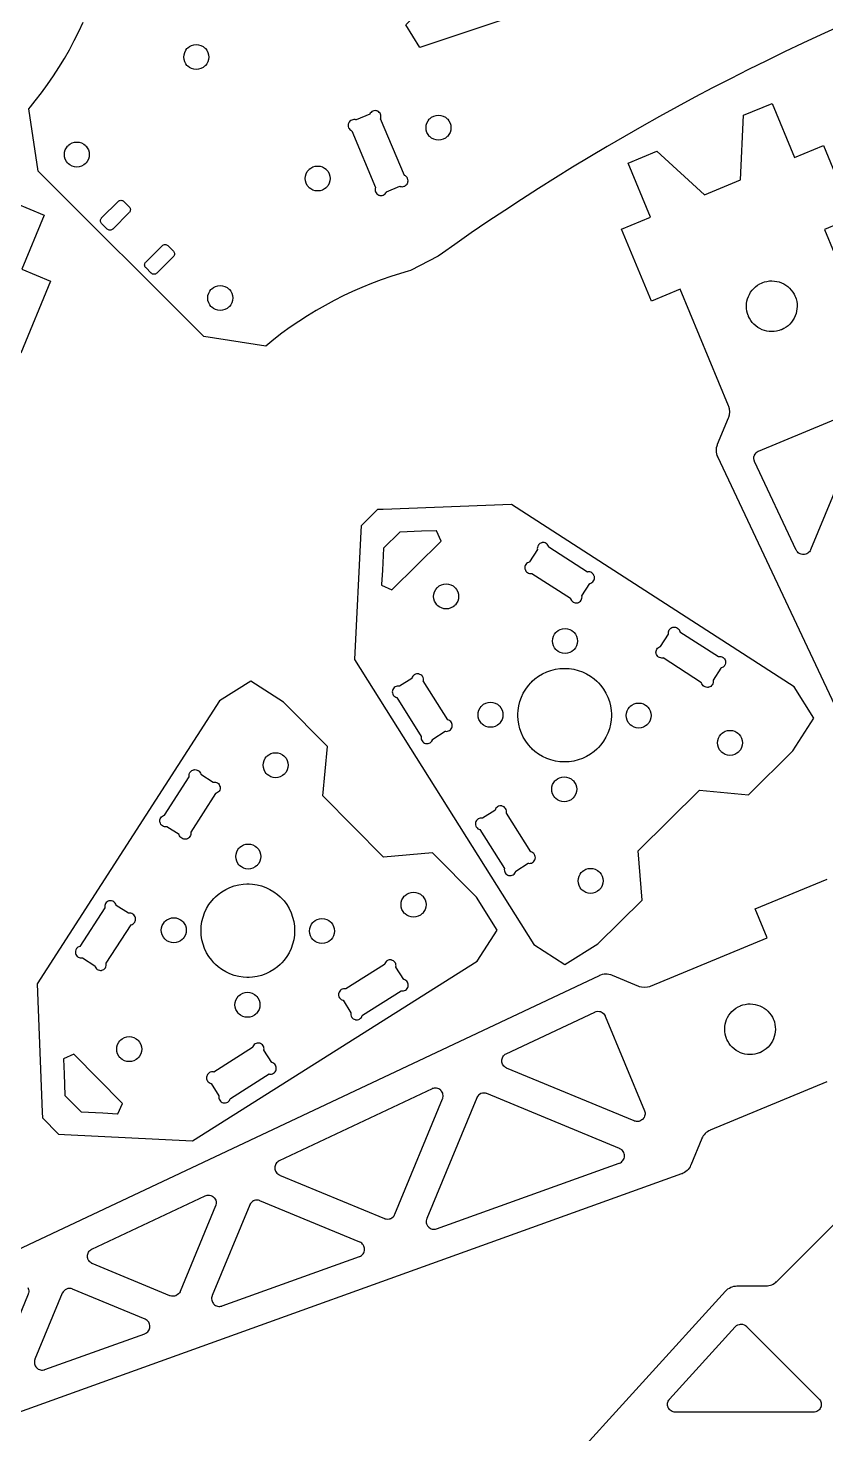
# Model space of a CAD drawing. Extents: x 0 to 997, y 0 to 569.
# Drawn here: x 519.2 to 621.4, y 173 to 353.1 of the extents above; entities that cross this region are included whole.
import ezdxf

# ---------------------------------------------------------------- set-up
doc = ezdxf.new("R2010")
doc.units = 0
doc.layers.get('0').update_dxf_attribs({"linetype": 'CONTINUOUS'})

msp = doc.modelspace()

# ---------------------------------------------------------------- linework, layer by layer
at = {"color": 0}
for points in [[(580.854, 366.847), (586.132, 366.847), (592.069, 360.91), (591.396, 358.04), (569.39, 350.658), (567.583, 353.576), (580.854, 366.847)], [(541.856, 348.307), (541.799, 348.25), (541.606, 348.103), (541.326, 347.956), (541.031, 347.868), (540.725, 347.839), (540.419, 347.868), (540.122, 347.956), (539.844, 348.103), (539.65, 348.25), (539.593, 348.307), (539.536, 348.364), (539.389, 348.558), (539.242, 348.838), (539.154, 349.133), (539.125, 349.439), (539.154, 349.744), (539.242, 350.042), (539.389, 350.319), (539.536, 350.514), (539.593, 350.571), (539.65, 350.628), (539.844, 350.775), (540.122, 350.922), (540.419, 351.01), (540.725, 351.039), (541.031, 351.01), (541.326, 350.922), (541.606, 350.775), (541.799, 350.628), (541.856, 350.571), (541.914, 350.514), (542.061, 350.319), (542.208, 350.042), (542.296, 349.744), (542.325, 349.439), (542.296, 349.133), (542.208, 348.838), (542.061, 348.558), (541.914, 348.364), (541.856, 348.307)], [(566.839, 332.882), (566.872, 332.868), (566.981, 332.84), (567.126, 332.826), (567.272, 332.842), (567.379, 332.871), (567.412, 332.885), (567.447, 332.9), (567.543, 332.956), (567.656, 333.049), (567.747, 333.162), (567.803, 333.26), (567.817, 333.293), (567.831, 333.328), (567.858, 333.435), (567.872, 333.581), (567.857, 333.726), (567.828, 333.833), (567.814, 333.868), (567.799, 333.901), (567.743, 333.997), (567.65, 334.11), (567.536, 334.203), (567.439, 334.257), (567.406, 334.271), (564.353, 341.535), (564.367, 341.569), (564.394, 341.679), (564.408, 341.826), (564.392, 341.971), (564.349, 342.108), (564.281, 342.235), (564.189, 342.347), (564.075, 342.44), (563.976, 342.497), (563.942, 342.513), (563.906, 342.526), (563.796, 342.556), (563.649, 342.568), (563.504, 342.551), (563.367, 342.508), (563.24, 342.44), (563.128, 342.349), (563.035, 342.235), (562.978, 342.136), (562.964, 342.101), (561.232, 341.372), (561.196, 341.388), (561.086, 341.415), (560.939, 341.429), (560.794, 341.412), (560.657, 341.369), (560.531, 341.301), (560.418, 341.21), (560.325, 341.096), (560.268, 340.997), (560.254, 340.961), (560.239, 340.926), (560.211, 340.817), (560.199, 340.669), (560.214, 340.525), (560.257, 340.388), (560.325, 340.261), (560.417, 340.149), (560.531, 340.056), (560.629, 339.999), (560.665, 339.983), (563.718, 332.721), (563.704, 332.686), (563.675, 332.575), (563.662, 332.428), (563.678, 332.285), (563.721, 332.147), (563.789, 332.021), (563.881, 331.908), (563.994, 331.814), (564.094, 331.757), (564.129, 331.743), (564.164, 331.729), (564.275, 331.7), (564.422, 331.688), (564.565, 331.703), (564.703, 331.746), (564.831, 331.814), (564.942, 331.907), (565.036, 332.019), (565.093, 332.119), (565.107, 332.154), (566.839, 332.882)], [(572.91, 339.251), (572.853, 339.194), (572.658, 339.046), (572.381, 338.9), (572.085, 338.813), (571.779, 338.783), (571.474, 338.813), (571.176, 338.9), (570.899, 339.046), (570.704, 339.194), (570.647, 339.251), (570.59, 339.308), (570.442, 339.503), (570.296, 339.781), (570.208, 340.078), (570.179, 340.383), (570.208, 340.689), (570.296, 340.985), (570.442, 341.264), (570.59, 341.457), (570.647, 341.514), (570.704, 341.571), (570.899, 341.719), (571.176, 341.865), (571.474, 341.954), (571.779, 341.983), (572.085, 341.954), (572.381, 341.865), (572.658, 341.719), (572.853, 341.571), (572.91, 341.514), (572.967, 341.457), (573.115, 341.264), (573.261, 340.985), (573.35, 340.689), (573.379, 340.383), (573.35, 340.078), (573.261, 339.781), (573.115, 339.503), (572.967, 339.308), (572.91, 339.251)], [(526.544, 335.814), (526.488, 335.757), (526.293, 335.608), (526.015, 335.463), (525.718, 335.375), (525.412, 335.346), (525.107, 335.375), (524.811, 335.463), (524.532, 335.608), (524.339, 335.757), (524.282, 335.814), (524.225, 335.871), (524.076, 336.065), (523.931, 336.343), (523.842, 336.639), (523.813, 336.946), (523.842, 337.251), (523.931, 337.547), (524.076, 337.825), (524.225, 338.019), (524.282, 338.076), (524.339, 338.133), (524.532, 338.282), (524.811, 338.428), (525.107, 338.515), (525.412, 338.546), (525.718, 338.515), (526.015, 338.428), (526.293, 338.282), (526.488, 338.133), (526.544, 338.076), (526.601, 338.019), (526.75, 337.825), (526.896, 337.547), (526.983, 337.251), (527.012, 336.946), (526.983, 336.639), (526.896, 336.343), (526.75, 336.065), (526.601, 335.871), (526.544, 335.814)], [(557.424, 332.74), (557.365, 332.683), (557.172, 332.536), (556.893, 332.389), (556.597, 332.301), (556.292, 332.272), (555.986, 332.301), (555.689, 332.389), (555.411, 332.536), (555.217, 332.683), (555.16, 332.74), (555.103, 332.797), (554.956, 332.992), (554.808, 333.269), (554.721, 333.567), (554.692, 333.872), (554.721, 334.178), (554.808, 334.474), (554.956, 334.753), (555.103, 334.947), (555.16, 335.004), (555.217, 335.061), (555.411, 335.208), (555.689, 335.356), (555.986, 335.443), (556.292, 335.472), (556.597, 335.443), (556.893, 335.356), (557.172, 335.208), (557.365, 335.061), (557.424, 335.004), (557.481, 334.947), (557.628, 334.753), (557.775, 334.474), (557.863, 334.178), (557.892, 333.872), (557.863, 333.567), (557.775, 333.269), (557.628, 332.992), (557.481, 332.797), (557.424, 332.74)], [(530.01, 327.399), (529.992, 327.382), (529.931, 327.335), (529.844, 327.289), (529.751, 327.263), (529.656, 327.253), (529.56, 327.263), (529.468, 327.289), (529.381, 327.335), (529.319, 327.382), (529.303, 327.399), (528.594, 328.107), (528.578, 328.124), (528.532, 328.182), (528.486, 328.268), (528.458, 328.362), (528.449, 328.435), (528.449, 328.46), (528.449, 328.485), (528.458, 328.558), (528.486, 328.651), (528.532, 328.737), (528.578, 328.796), (528.594, 328.814), (530.717, 330.935), (530.735, 330.953), (530.794, 330.999), (530.882, 331.044), (530.975, 331.072), (531.069, 331.081), (531.165, 331.072), (531.258, 331.044), (531.344, 330.999), (531.406, 330.953), (531.424, 330.935), (532.131, 330.228), (532.147, 330.21), (532.193, 330.151), (532.239, 330.065), (532.267, 329.972), (532.276, 329.899), (532.276, 329.874), (532.276, 329.85), (532.267, 329.776), (532.239, 329.683), (532.193, 329.597), (532.147, 329.537), (532.131, 329.521), (530.01, 327.399)], [(535.667, 321.742), (535.649, 321.725), (535.588, 321.678), (535.5, 321.632), (535.408, 321.606), (535.313, 321.596), (535.217, 321.606), (535.125, 321.632), (535.037, 321.678), (534.976, 321.725), (534.958, 321.742), (534.251, 322.45), (534.235, 322.467), (534.189, 322.525), (534.143, 322.611), (534.115, 322.706), (534.106, 322.779), (534.106, 322.803), (534.106, 322.828), (534.115, 322.901), (534.143, 322.994), (534.189, 323.081), (534.235, 323.139), (534.251, 323.157), (536.374, 325.278), (536.392, 325.296), (536.451, 325.342), (536.539, 325.388), (536.631, 325.415), (536.726, 325.425), (536.822, 325.415), (536.915, 325.388), (537.001, 325.342), (537.063, 325.296), (537.081, 325.278), (537.787, 324.571), (537.804, 324.553), (537.85, 324.494), (537.896, 324.408), (537.924, 324.315), (537.933, 324.242), (537.933, 324.217), (537.933, 324.193), (537.924, 324.119), (537.896, 324.026), (537.85, 323.94), (537.804, 323.881), (537.787, 323.864), (535.667, 321.742)], [(615.754, 314.499), (615.678, 314.467), (615.442, 314.386), (615.124, 314.308), (614.806, 314.264), (614.488, 314.25), (614.174, 314.268), (613.864, 314.315), (613.561, 314.393), (613.267, 314.499), (612.985, 314.632), (612.717, 314.792), (612.464, 314.976), (612.228, 315.186), (612.012, 315.421), (611.819, 315.678), (611.651, 315.957), (611.54, 316.181), (611.508, 316.257), (611.476, 316.335), (611.396, 316.571), (611.318, 316.888), (611.274, 317.206), (611.26, 317.524), (611.278, 317.839), (611.325, 318.149), (611.403, 318.451), (611.508, 318.744), (611.642, 319.026), (611.8, 319.296), (611.986, 319.549), (612.196, 319.783), (612.431, 319.999), (612.688, 320.192), (612.967, 320.361), (613.19, 320.472), (613.267, 320.504), (613.344, 320.536), (613.581, 320.615), (613.897, 320.693), (614.215, 320.739), (614.533, 320.751), (614.849, 320.735), (615.158, 320.686), (615.461, 320.61), (615.754, 320.504), (616.036, 320.371), (616.306, 320.211), (616.558, 320.026), (616.793, 319.815), (617.008, 319.582), (617.201, 319.325), (617.371, 319.046), (617.482, 318.822), (617.514, 318.744), (617.546, 318.668), (617.625, 318.432), (617.703, 318.114), (617.749, 317.796), (617.761, 317.478), (617.744, 317.164), (617.696, 316.854), (617.619, 316.551), (617.514, 316.257), (617.381, 315.975), (617.221, 315.707), (617.036, 315.454), (616.825, 315.218), (616.592, 315.003), (616.335, 314.81), (616.056, 314.642), (615.831, 314.531), (615.754, 314.499)], [(544.929, 317.429), (544.872, 317.372), (544.678, 317.224), (544.4, 317.078), (544.103, 316.99), (543.797, 316.96), (543.492, 316.99), (543.196, 317.078), (542.918, 317.224), (542.724, 317.372), (542.667, 317.429), (542.61, 317.486), (542.461, 317.681), (542.315, 317.958), (542.228, 318.254), (542.197, 318.56), (542.228, 318.865), (542.315, 319.162), (542.461, 319.44), (542.61, 319.635), (542.667, 319.692), (542.724, 319.749), (542.918, 319.897), (543.196, 320.043), (543.492, 320.131), (543.797, 320.16), (544.103, 320.131), (544.4, 320.043), (544.678, 319.897), (544.872, 319.749), (544.929, 319.692), (544.986, 319.635), (545.135, 319.44), (545.281, 319.162), (545.368, 318.865), (545.397, 318.56), (545.368, 318.254), (545.281, 317.958), (545.135, 317.681), (544.986, 317.486), (544.929, 317.429)], [(597.903, 241.403), (597.386, 247.701), (605.243, 255.476), (611.535, 254.892), (617.213, 260.511), (619.922, 264.714), (617.4, 268.718), (581.121, 292.1), (564.703, 291.469), (563.954, 291.442), (561.857, 289.367), (561.821, 288.619), (561.018, 272.208), (584.017, 235.685), (587.994, 233.121), (592.225, 235.785), (597.903, 241.403)], [(565.813, 281.174), (565.853, 281.214), (572.064, 287.36), (572.106, 287.4), (571.528, 288.729), (571.471, 288.728), (569.613, 288.656), (566.815, 288.549), (564.719, 286.475), (564.583, 283.693), (564.492, 281.821), (564.489, 281.764), (565.813, 281.174)], [(585.928, 286.622), (585.921, 286.658), (585.883, 286.763), (585.813, 286.89), (585.717, 287.003), (585.632, 287.074), (585.601, 287.094), (585.571, 287.114), (585.471, 287.161), (585.329, 287.201), (585.183, 287.214), (585.072, 287.204), (585.037, 287.197), (585.001, 287.189), (584.896, 287.151), (584.768, 287.081), (584.657, 286.986), (584.585, 286.901), (584.565, 286.869), (584.544, 286.839), (584.497, 286.739), (584.457, 286.597), (584.446, 286.451), (584.454, 286.342), (584.463, 286.306), (583.444, 284.726), (583.407, 284.718), (583.3, 284.679), (583.172, 284.607), (583.061, 284.513), (582.972, 284.4), (582.907, 284.271), (582.865, 284.132), (582.853, 283.986), (582.863, 283.871), (582.869, 283.835), (582.878, 283.797), (582.917, 283.69), (582.989, 283.561), (583.083, 283.451), (583.197, 283.362), (583.325, 283.297), (583.464, 283.256), (583.611, 283.243), (583.725, 283.251), (583.761, 283.26), (588.703, 280.075), (588.711, 280.039), (588.749, 279.935), (588.819, 279.807), (588.914, 279.696), (588.999, 279.624), (589.029, 279.603), (589.06, 279.583), (589.161, 279.536), (589.301, 279.496), (589.447, 279.483), (589.558, 279.493), (589.594, 279.5), (589.631, 279.508), (589.739, 279.547), (589.867, 279.619), (589.976, 279.714), (590.067, 279.828), (590.132, 279.956), (590.172, 280.094), (590.186, 280.242), (590.176, 280.356), (590.169, 280.392), (591.186, 281.971), (591.224, 281.979), (591.331, 282.018), (591.46, 282.09), (591.569, 282.185), (591.658, 282.299), (591.725, 282.426), (591.765, 282.565), (591.778, 282.713), (591.769, 282.826), (591.761, 282.862), (591.753, 282.9), (591.714, 283.007), (591.642, 283.136), (591.547, 283.246), (591.435, 283.335), (591.307, 283.401), (591.168, 283.442), (591.021, 283.454), (590.907, 283.446), (590.869, 283.438), (585.928, 286.622)], [(573.892, 281.443), (573.949, 281.386), (574.097, 281.192), (574.243, 280.912), (574.332, 280.617), (574.361, 280.311), (574.332, 280.006), (574.243, 279.708), (574.097, 279.431), (573.949, 279.236), (573.892, 279.179), (573.835, 279.122), (573.642, 278.975), (573.363, 278.828), (573.067, 278.74), (572.761, 278.711), (572.456, 278.74), (572.158, 278.828), (571.881, 278.975), (571.686, 279.122), (571.629, 279.179), (571.572, 279.236), (571.425, 279.431), (571.278, 279.708), (571.19, 280.006), (571.161, 280.311), (571.19, 280.617), (571.278, 280.912), (571.425, 281.192), (571.572, 281.386), (571.629, 281.443), (571.686, 281.5), (571.881, 281.647), (572.158, 281.794), (572.456, 281.882), (572.761, 281.911), (573.067, 281.882), (573.363, 281.794), (573.642, 281.647), (573.835, 281.5), (573.892, 281.443)], [(589.131, 275.725), (589.188, 275.668), (589.336, 275.474), (589.482, 275.196), (589.569, 274.9), (589.6, 274.594), (589.569, 274.287), (589.482, 273.992), (589.336, 273.714), (589.188, 273.519), (589.131, 273.463), (589.074, 273.406), (588.879, 273.257), (588.601, 273.111), (588.306, 273.024), (588, 272.994), (587.694, 273.024), (587.397, 273.111), (587.119, 273.257), (586.925, 273.406), (586.868, 273.463), (586.811, 273.519), (586.662, 273.714), (586.517, 273.992), (586.429, 274.287), (586.4, 274.594), (586.429, 274.9), (586.517, 275.196), (586.662, 275.474), (586.811, 275.668), (586.868, 275.725), (586.925, 275.782), (587.119, 275.931), (587.397, 276.076), (587.694, 276.164), (588, 276.193), (588.306, 276.164), (588.601, 276.076), (588.879, 275.931), (589.074, 275.782), (589.131, 275.725)], [(600.572, 272.425), (600.536, 272.417), (600.421, 272.408), (600.275, 272.421), (600.136, 272.463), (600.008, 272.528), (599.894, 272.617), (599.8, 272.726), (599.728, 272.856), (599.689, 272.963), (599.681, 273), (599.672, 273.036), (599.664, 273.151), (599.676, 273.297), (599.718, 273.436), (599.783, 273.564), (599.872, 273.678), (599.982, 273.772), (600.111, 273.844), (600.218, 273.883), (600.256, 273.892), (601.274, 275.471), (601.265, 275.507), (601.256, 275.621), (601.269, 275.768), (601.31, 275.907), (601.376, 276.035), (601.465, 276.149), (601.575, 276.243), (601.703, 276.315), (601.811, 276.354), (601.847, 276.362), (601.885, 276.369), (601.999, 276.379), (602.146, 276.367), (602.285, 276.325), (602.412, 276.26), (602.525, 276.171), (602.619, 276.06), (602.693, 275.932), (602.732, 275.825), (602.739, 275.787), (607.681, 272.603), (607.717, 272.611), (607.828, 272.619), (607.974, 272.607), (608.114, 272.568), (608.214, 272.519), (608.246, 272.5), (608.276, 272.481), (608.361, 272.408), (608.456, 272.297), (608.526, 272.168), (608.564, 272.064), (608.572, 272.028), (608.581, 271.992), (608.589, 271.882), (608.576, 271.736), (608.537, 271.594), (608.489, 271.494), (608.469, 271.464), (608.45, 271.432), (608.378, 271.347), (608.267, 271.253), (608.139, 271.182), (608.033, 271.144), (607.997, 271.136), (606.981, 269.557), (606.988, 269.521), (606.997, 269.407), (606.983, 269.26), (606.943, 269.121), (606.878, 268.993), (606.787, 268.879), (606.678, 268.785), (606.55, 268.713), (606.442, 268.674), (606.406, 268.665), (606.368, 268.658), (606.254, 268.649), (606.107, 268.662), (605.968, 268.703), (605.84, 268.768), (605.728, 268.858), (605.633, 268.968), (605.561, 269.096), (605.522, 269.204), (605.514, 269.24), (600.572, 272.425)], [(569.576, 262.368), (569.568, 262.331), (569.558, 262.217), (569.569, 262.071), (569.608, 261.931), (569.674, 261.803), (569.761, 261.689), (569.871, 261.593), (569.999, 261.519), (570.106, 261.479), (570.142, 261.471), (570.179, 261.463), (570.293, 261.451), (570.44, 261.464), (570.579, 261.503), (570.708, 261.567), (570.822, 261.656), (570.918, 261.764), (570.992, 261.892), (571.032, 261.999), (571.04, 262.036), (572.629, 263.036), (572.667, 263.028), (572.781, 263.018), (572.928, 263.029), (573.067, 263.068), (573.196, 263.133), (573.31, 263.221), (573.406, 263.331), (573.479, 263.458), (573.518, 263.565), (573.526, 263.601), (573.536, 263.639), (573.546, 263.753), (573.535, 263.9), (573.494, 264.039), (573.431, 264.168), (573.343, 264.282), (573.233, 264.378), (573.106, 264.451), (572.999, 264.492), (572.963, 264.5), (569.829, 269.474), (569.838, 269.51), (569.847, 269.621), (569.838, 269.767), (569.799, 269.908), (569.753, 270.008), (569.733, 270.04), (569.713, 270.071), (569.642, 270.157), (569.532, 270.253), (569.404, 270.325), (569.3, 270.364), (569.264, 270.372), (569.228, 270.379), (569.118, 270.39), (568.972, 270.379), (568.831, 270.34), (568.729, 270.294), (568.699, 270.275), (568.667, 270.256), (568.582, 270.185), (568.486, 270.074), (568.414, 269.946), (568.375, 269.842), (568.367, 269.807), (566.776, 268.806), (566.74, 268.814), (566.626, 268.824), (566.479, 268.813), (566.34, 268.774), (566.211, 268.708), (566.097, 268.621), (566.001, 268.511), (565.928, 268.385), (565.887, 268.276), (565.879, 268.24), (565.871, 268.203), (565.861, 268.089), (565.872, 267.943), (565.911, 267.803), (565.976, 267.675), (566.064, 267.561), (566.174, 267.465), (566.3, 267.39), (566.408, 267.351), (566.444, 267.343), (569.576, 262.368)], [(592.192, 269.336), (592.297, 269.232), (592.59, 268.896), (592.942, 268.422), (593.243, 267.919), (593.493, 267.39), (593.69, 266.839), (593.833, 266.269), (593.919, 265.688), (593.95, 265.242), (593.95, 265.094), (593.95, 264.946), (593.919, 264.501), (593.833, 263.918), (593.69, 263.349), (593.493, 262.797), (593.243, 262.268), (592.942, 261.765), (592.59, 261.292), (592.297, 260.956), (592.192, 260.851), (592.088, 260.746), (591.751, 260.453), (591.278, 260.101), (590.775, 259.8), (590.246, 259.55), (589.694, 259.353), (589.125, 259.21), (588.542, 259.124), (588.097, 259.094), (587.95, 259.094), (587.801, 259.094), (587.357, 259.124), (586.774, 259.21), (586.204, 259.353), (585.653, 259.55), (585.124, 259.8), (584.621, 260.101), (584.147, 260.453), (583.811, 260.746), (583.707, 260.851), (583.601, 260.956), (583.308, 261.292), (582.957, 261.765), (582.656, 262.268), (582.406, 262.797), (582.208, 263.349), (582.065, 263.918), (581.979, 264.501), (581.95, 264.946), (581.95, 265.094), (581.95, 265.242), (581.979, 265.688), (582.065, 266.269), (582.208, 266.839), (582.406, 267.39), (582.656, 267.919), (582.957, 268.422), (583.308, 268.896), (583.601, 269.232), (583.707, 269.336), (583.811, 269.442), (584.147, 269.735), (584.621, 270.086), (585.124, 270.388), (585.653, 270.638), (586.204, 270.835), (586.774, 270.978), (587.357, 271.064), (587.801, 271.094), (587.95, 271.094), (588.097, 271.094), (588.542, 271.064), (589.125, 270.978), (589.694, 270.835), (590.246, 270.638), (590.775, 270.388), (591.278, 270.086), (591.751, 269.735), (592.088, 269.442), (592.192, 269.336)], [(571.032, 247.431), (564.733, 246.912), (556.958, 254.769), (557.543, 261.063), (551.924, 266.74), (547.721, 269.449), (543.717, 266.926), (520.335, 230.647), (520.965, 214.229), (520.993, 213.481), (523.068, 211.385), (523.815, 211.347), (540.226, 210.544), (576.751, 233.543), (579.314, 237.521), (576.65, 241.751), (571.032, 247.431)], [(579.581, 266.275), (579.637, 266.218), (579.786, 266.025), (579.932, 265.746), (580.019, 265.45), (580.05, 265.144), (580.019, 264.839), (579.932, 264.542), (579.786, 264.264), (579.637, 264.069), (579.581, 264.013), (579.524, 263.956), (579.329, 263.807), (579.051, 263.661), (578.756, 263.574), (578.45, 263.544), (578.144, 263.574), (577.847, 263.661), (577.569, 263.807), (577.375, 263.956), (577.318, 264.013), (577.261, 264.069), (577.113, 264.264), (576.967, 264.542), (576.879, 264.839), (576.85, 265.144), (576.879, 265.45), (576.967, 265.746), (577.113, 266.025), (577.261, 266.218), (577.318, 266.275), (577.375, 266.332), (577.569, 266.481), (577.847, 266.626), (578.144, 266.715), (578.45, 266.744), (578.756, 266.715), (579.051, 266.626), (579.329, 266.481), (579.524, 266.332), (579.581, 266.275)], [(598.581, 266.175), (598.637, 266.118), (598.786, 265.924), (598.932, 265.646), (599.019, 265.35), (599.049, 265.044), (599.019, 264.739), (598.932, 264.442), (598.786, 264.164), (598.637, 263.969), (598.581, 263.912), (598.524, 263.856), (598.329, 263.707), (598.051, 263.561), (597.754, 263.474), (597.449, 263.444), (597.143, 263.474), (596.847, 263.561), (596.569, 263.707), (596.375, 263.856), (596.318, 263.912), (596.261, 263.969), (596.113, 264.164), (595.967, 264.442), (595.879, 264.739), (595.849, 265.044), (595.879, 265.35), (595.967, 265.646), (596.113, 265.924), (596.261, 266.118), (596.318, 266.175), (596.375, 266.232), (596.569, 266.381), (596.847, 266.526), (597.143, 266.614), (597.449, 266.644), (597.754, 266.614), (598.051, 266.526), (598.329, 266.381), (598.524, 266.232), (598.581, 266.175)], [(610.285, 262.672), (610.342, 262.615), (610.49, 262.421), (610.636, 262.143), (610.725, 261.846), (610.754, 261.54), (610.725, 261.235), (610.636, 260.939), (610.49, 260.661), (610.342, 260.467), (610.285, 260.41), (610.228, 260.353), (610.035, 260.204), (609.756, 260.058), (609.46, 259.971), (609.154, 259.94), (608.849, 259.971), (608.551, 260.058), (608.274, 260.204), (608.079, 260.353), (608.022, 260.41), (607.965, 260.467), (607.817, 260.661), (607.671, 260.939), (607.583, 261.235), (607.554, 261.54), (607.583, 261.846), (607.671, 262.143), (607.817, 262.421), (607.965, 262.615), (608.022, 262.672), (608.079, 262.729), (608.274, 262.878), (608.551, 263.024), (608.849, 263.111), (609.154, 263.14), (609.46, 263.111), (609.756, 263.024), (610.035, 262.878), (610.228, 262.729), (610.285, 262.672)], [(549.762, 259.813), (549.819, 259.869), (550.014, 260.017), (550.292, 260.164), (550.589, 260.251), (550.894, 260.281), (551.2, 260.251), (551.496, 260.164), (551.774, 260.017), (551.968, 259.869), (552.025, 259.813), (552.082, 259.756), (552.231, 259.561), (552.376, 259.282), (552.464, 258.986), (552.494, 258.681), (552.464, 258.375), (552.376, 258.078), (552.231, 257.8), (552.082, 257.606), (552.025, 257.549), (551.968, 257.492), (551.774, 257.344), (551.496, 257.197), (551.2, 257.11), (550.894, 257.081), (550.589, 257.11), (550.292, 257.197), (550.014, 257.344), (549.819, 257.492), (549.762, 257.549), (549.706, 257.606), (549.557, 257.8), (549.411, 258.078), (549.324, 258.375), (549.294, 258.681), (549.324, 258.986), (549.411, 259.282), (549.557, 259.561), (549.706, 259.756), (549.762, 259.813)], [(540.01, 250.099), (540.018, 250.063), (540.026, 249.949), (540.014, 249.801), (539.974, 249.662), (539.907, 249.535), (539.818, 249.421), (539.708, 249.326), (539.579, 249.254), (539.472, 249.215), (539.435, 249.207), (539.399, 249.2), (539.283, 249.19), (539.137, 249.204), (538.999, 249.244), (538.869, 249.31), (538.757, 249.4), (538.662, 249.51), (538.59, 249.638), (538.551, 249.746), (538.543, 249.782), (536.964, 250.8), (536.928, 250.792), (536.814, 250.783), (536.667, 250.796), (536.528, 250.836), (536.4, 250.903), (536.286, 250.992), (536.192, 251.101), (536.119, 251.231), (536.081, 251.338), (536.072, 251.375), (536.065, 251.411), (536.056, 251.525), (536.068, 251.672), (536.11, 251.811), (536.175, 251.939), (536.264, 252.053), (536.375, 252.147), (536.503, 252.219), (536.61, 252.258), (536.647, 252.267), (539.832, 257.207), (539.824, 257.243), (539.815, 257.354), (539.828, 257.5), (539.867, 257.64), (539.915, 257.742), (539.935, 257.772), (539.954, 257.803), (540.026, 257.888), (540.137, 257.982), (540.267, 258.054), (540.371, 258.092), (540.407, 258.099), (540.443, 258.107), (540.553, 258.115), (540.699, 258.104), (540.84, 258.064), (540.94, 258.017), (540.971, 257.996), (541.003, 257.976), (541.088, 257.904), (541.182, 257.793), (541.253, 257.665), (541.29, 257.56), (541.299, 257.525), (542.878, 256.507), (542.914, 256.515), (543.028, 256.524), (543.175, 256.511), (543.314, 256.469), (543.442, 256.404), (543.556, 256.315), (543.65, 256.206), (543.722, 256.076), (543.761, 255.969), (543.769, 255.932), (543.776, 255.894), (543.786, 255.781), (543.772, 255.635), (543.732, 255.494), (543.667, 255.367), (543.576, 255.254), (543.467, 255.16), (543.339, 255.088), (543.231, 255.049), (543.194, 255.04), (540.01, 250.099)], [(589.031, 256.725), (589.088, 256.668), (589.236, 256.475), (589.382, 256.196), (589.469, 255.9), (589.499, 255.594), (589.469, 255.289), (589.382, 254.992), (589.236, 254.714), (589.088, 254.519), (589.031, 254.463), (588.974, 254.406), (588.779, 254.257), (588.501, 254.111), (588.206, 254.024), (587.899, 253.994), (587.593, 254.024), (587.297, 254.111), (587.019, 254.257), (586.825, 254.406), (586.768, 254.463), (586.711, 254.519), (586.563, 254.714), (586.417, 254.992), (586.329, 255.289), (586.299, 255.594), (586.329, 255.9), (586.417, 256.196), (586.563, 256.475), (586.711, 256.668), (586.768, 256.725), (586.825, 256.782), (587.019, 256.931), (587.297, 257.076), (587.593, 257.165), (587.899, 257.194), (588.206, 257.165), (588.501, 257.076), (588.779, 256.931), (588.974, 256.782), (589.031, 256.725)], [(580.486, 252.55), (580.494, 252.586), (580.506, 252.7), (580.493, 252.847), (580.454, 252.987), (580.39, 253.115), (580.301, 253.229), (580.193, 253.325), (580.065, 253.399), (579.958, 253.439), (579.921, 253.447), (579.885, 253.456), (579.771, 253.465), (579.624, 253.454), (579.483, 253.415), (579.356, 253.35), (579.242, 253.263), (579.146, 253.154), (579.072, 253.026), (579.032, 252.919), (579.024, 252.882), (577.433, 251.881), (577.399, 251.889), (577.287, 251.9), (577.142, 251.889), (577, 251.85), (576.899, 251.804), (576.868, 251.785), (576.838, 251.765), (576.751, 251.693), (576.656, 251.583), (576.583, 251.456), (576.544, 251.351), (576.536, 251.315), (576.528, 251.281), (576.518, 251.169), (576.529, 251.024), (576.567, 250.882), (576.614, 250.781), (576.633, 250.75), (576.653, 250.719), (576.724, 250.633), (576.835, 250.537), (576.961, 250.465), (577.065, 250.426), (577.101, 250.418), (580.235, 245.443), (580.225, 245.407), (580.215, 245.293), (580.226, 245.146), (580.267, 245.007), (580.331, 244.878), (580.418, 244.764), (580.528, 244.668), (580.656, 244.594), (580.762, 244.554), (580.799, 244.546), (580.836, 244.537), (580.95, 244.528), (581.097, 244.539), (581.236, 244.578), (581.365, 244.643), (581.479, 244.731), (581.575, 244.84), (581.649, 244.968), (581.689, 245.075), (581.697, 245.111), (583.286, 246.112), (583.322, 246.104), (583.433, 246.094), (583.579, 246.104), (583.721, 246.143), (583.821, 246.189), (583.853, 246.21), (583.883, 246.229), (583.969, 246.3), (584.065, 246.41), (584.137, 246.537), (584.176, 246.642), (584.185, 246.678), (584.192, 246.714), (584.203, 246.824), (584.192, 246.969), (584.153, 247.111), (584.107, 247.213), (584.088, 247.243), (584.068, 247.275), (583.997, 247.36), (583.886, 247.456), (583.758, 247.528), (583.654, 247.567), (583.619, 247.575), (580.486, 252.55)], [(546.26, 248.107), (546.317, 248.164), (546.511, 248.313), (546.789, 248.458), (547.085, 248.547), (547.39, 248.576), (547.696, 248.547), (547.993, 248.458), (548.271, 248.313), (548.465, 248.164), (548.522, 248.107), (548.579, 248.05), (548.728, 247.857), (548.874, 247.578), (548.961, 247.282), (548.99, 246.976), (548.961, 246.671), (548.874, 246.374), (548.728, 246.096), (548.579, 245.901), (548.522, 245.844), (548.465, 245.787), (548.271, 245.639), (547.993, 245.493), (547.696, 245.406), (547.39, 245.376), (547.085, 245.406), (546.789, 245.493), (546.511, 245.639), (546.317, 245.787), (546.26, 245.844), (546.203, 245.901), (546.054, 246.096), (545.908, 246.374), (545.821, 246.671), (545.79, 246.976), (545.821, 247.282), (545.908, 247.578), (546.054, 247.857), (546.203, 248.05), (546.26, 248.107)], [(592.411, 244.985), (592.468, 244.928), (592.617, 244.733), (592.762, 244.456), (592.851, 244.158), (592.881, 243.853), (592.851, 243.547), (592.762, 243.251), (592.617, 242.974), (592.468, 242.779), (592.411, 242.722), (592.354, 242.665), (592.161, 242.517), (591.882, 242.371), (591.586, 242.283), (591.281, 242.253), (590.975, 242.283), (590.678, 242.371), (590.4, 242.517), (590.206, 242.665), (590.149, 242.722), (590.092, 242.779), (589.944, 242.974), (589.797, 243.251), (589.71, 243.547), (589.681, 243.853), (589.71, 244.158), (589.797, 244.456), (589.944, 244.733), (590.092, 244.928), (590.149, 244.985), (590.206, 245.042), (590.4, 245.19), (590.678, 245.336), (590.975, 245.424), (591.281, 245.453), (591.586, 245.424), (591.882, 245.336), (592.161, 245.19), (592.354, 245.042), (592.411, 244.985)], [(543.099, 241.718), (543.203, 241.824), (543.539, 242.117), (544.012, 242.468), (544.515, 242.769), (545.044, 243.019), (545.596, 243.217), (546.165, 243.36), (546.747, 243.447), (547.193, 243.476), (547.34, 243.476), (547.489, 243.476), (547.933, 243.447), (548.517, 243.36), (549.086, 243.217), (549.637, 243.019), (550.167, 242.769), (550.669, 242.468), (551.143, 242.117), (551.479, 241.824), (551.583, 241.718), (551.689, 241.614), (551.982, 241.279), (552.333, 240.806), (552.633, 240.301), (552.885, 239.772), (553.082, 239.221), (553.225, 238.653), (553.311, 238.069), (553.34, 237.625), (553.34, 237.476), (553.34, 237.328), (553.311, 236.883), (553.225, 236.3), (553.082, 235.731), (552.885, 235.181), (552.633, 234.651), (552.333, 234.147), (551.982, 233.674), (551.689, 233.339), (551.583, 233.233), (551.479, 233.129), (551.143, 232.835), (550.669, 232.485), (550.167, 232.183), (549.637, 231.933), (549.086, 231.736), (548.517, 231.593), (547.933, 231.506), (547.489, 231.476), (547.34, 231.476), (547.193, 231.476), (546.747, 231.506), (546.165, 231.593), (545.596, 231.736), (545.044, 231.933), (544.515, 232.183), (544.012, 232.485), (543.539, 232.835), (543.203, 233.129), (543.099, 233.233), (542.993, 233.339), (542.7, 233.674), (542.349, 234.147), (542.047, 234.651), (541.797, 235.181), (541.6, 235.731), (541.457, 236.3), (541.371, 236.883), (541.34, 237.328), (541.34, 237.476), (541.34, 237.625), (541.371, 238.069), (541.457, 238.653), (541.6, 239.221), (541.797, 239.772), (542.047, 240.301), (542.349, 240.806), (542.7, 241.279), (542.993, 241.614), (543.099, 241.718)], [(567.45, 241.939), (567.507, 241.996), (567.701, 242.143), (567.979, 242.29), (568.276, 242.378), (568.582, 242.407), (568.887, 242.378), (569.183, 242.29), (569.461, 242.143), (569.656, 241.996), (569.713, 241.939), (569.769, 241.882), (569.918, 241.688), (570.064, 241.41), (570.151, 241.112), (570.182, 240.807), (570.151, 240.501), (570.064, 240.206), (569.918, 239.926), (569.769, 239.732), (569.713, 239.675), (569.656, 239.618), (569.461, 239.471), (569.183, 239.324), (568.887, 239.236), (568.582, 239.207), (568.276, 239.236), (567.979, 239.324), (567.701, 239.471), (567.507, 239.618), (567.45, 239.675), (567.393, 239.732), (567.244, 239.926), (567.099, 240.206), (567.011, 240.501), (566.982, 240.807), (567.011, 241.112), (567.099, 241.41), (567.244, 241.688), (567.393, 241.882), (567.45, 241.939)], [(525.813, 235.456), (525.776, 235.447), (525.672, 235.41), (525.544, 235.339), (525.432, 235.244), (525.361, 235.16), (525.34, 235.128), (525.321, 235.097), (525.274, 234.997), (525.233, 234.856), (525.221, 234.71), (525.231, 234.6), (525.238, 234.564), (525.246, 234.528), (525.283, 234.424), (525.354, 234.296), (525.449, 234.183), (525.533, 234.111), (525.565, 234.092), (525.596, 234.072), (525.696, 234.024), (525.838, 233.985), (525.983, 233.972), (526.093, 233.981), (526.129, 233.989), (527.708, 232.971), (527.717, 232.935), (527.756, 232.826), (527.828, 232.699), (527.922, 232.589), (528.036, 232.499), (528.164, 232.433), (528.303, 232.393), (528.449, 232.379), (528.564, 232.389), (528.6, 232.397), (528.637, 232.404), (528.744, 232.443), (528.874, 232.515), (528.983, 232.61), (529.072, 232.724), (529.137, 232.851), (529.179, 232.99), (529.192, 233.138), (529.183, 233.251), (529.175, 233.287), (532.36, 238.229), (532.396, 238.237), (532.5, 238.275), (532.628, 238.346), (532.739, 238.44), (532.811, 238.525), (532.832, 238.557), (532.851, 238.588), (532.899, 238.688), (532.939, 238.828), (532.951, 238.974), (532.942, 239.085), (532.935, 239.121), (532.926, 239.158), (532.887, 239.265), (532.815, 239.394), (532.721, 239.504), (532.607, 239.593), (532.479, 239.66), (532.34, 239.7), (532.193, 239.713), (532.079, 239.704), (532.043, 239.696), (530.464, 240.714), (530.456, 240.75), (530.417, 240.858), (530.344, 240.986), (530.25, 241.096), (530.136, 241.185), (530.008, 241.251), (529.869, 241.292), (529.722, 241.306), (529.608, 241.296), (529.572, 241.287), (529.535, 241.281), (529.428, 241.242), (529.299, 241.168), (529.189, 241.074), (529.1, 240.961), (529.033, 240.833), (528.993, 240.694), (528.981, 240.547), (528.989, 240.433), (528.997, 240.396), (525.813, 235.456)], [(536.71, 238.657), (536.767, 238.714), (536.961, 238.862), (537.239, 239.008), (537.535, 239.097), (537.842, 239.126), (538.147, 239.097), (538.443, 239.008), (538.721, 238.862), (538.915, 238.714), (538.972, 238.657), (539.029, 238.6), (539.178, 238.407), (539.324, 238.128), (539.411, 237.832), (539.442, 237.526), (539.411, 237.221), (539.324, 236.924), (539.178, 236.646), (539.029, 236.451), (538.972, 236.394), (538.915, 236.338), (538.721, 236.19), (538.443, 236.043), (538.147, 235.956), (537.842, 235.926), (537.535, 235.956), (537.239, 236.043), (536.961, 236.19), (536.767, 236.338), (536.71, 236.394), (536.653, 236.451), (536.504, 236.646), (536.358, 236.924), (536.271, 237.221), (536.242, 237.526), (536.271, 237.832), (536.358, 238.128), (536.504, 238.407), (536.653, 238.6), (536.71, 238.657)], [(555.71, 238.557), (555.767, 238.614), (555.96, 238.763), (556.239, 238.908), (556.535, 238.997), (556.84, 239.026), (557.146, 238.997), (557.443, 238.908), (557.721, 238.763), (557.915, 238.614), (557.972, 238.557), (558.029, 238.5), (558.178, 238.307), (558.324, 238.028), (558.411, 237.732), (558.44, 237.426), (558.411, 237.121), (558.324, 236.824), (558.178, 236.546), (558.029, 236.351), (557.972, 236.294), (557.915, 236.237), (557.721, 236.09), (557.443, 235.943), (557.146, 235.856), (556.84, 235.826), (556.535, 235.856), (556.239, 235.943), (555.96, 236.09), (555.767, 236.237), (555.71, 236.294), (555.653, 236.351), (555.504, 236.546), (555.358, 236.824), (555.269, 237.121), (555.24, 237.426), (555.269, 237.732), (555.358, 238.028), (555.504, 238.307), (555.653, 238.5), (555.71, 238.557)], [(559.885, 230.013), (559.849, 230.022), (559.735, 230.032), (559.588, 230.021), (559.447, 229.981), (559.319, 229.917), (559.206, 229.829), (559.11, 229.719), (559.036, 229.592), (558.996, 229.485), (558.988, 229.449), (558.979, 229.411), (558.969, 229.297), (558.981, 229.15), (559.019, 229.011), (559.085, 228.882), (559.172, 228.768), (559.281, 228.672), (559.408, 228.599), (559.515, 228.558), (559.553, 228.55), (560.554, 226.961), (560.546, 226.925), (560.535, 226.814), (560.546, 226.668), (560.585, 226.526), (560.631, 226.426), (560.65, 226.394), (560.669, 226.364), (560.742, 226.278), (560.851, 226.182), (560.979, 226.11), (561.083, 226.071), (561.119, 226.063), (561.154, 226.056), (561.265, 226.044), (561.411, 226.056), (561.553, 226.094), (561.654, 226.14), (561.685, 226.16), (561.715, 226.179), (561.801, 226.25), (561.897, 226.361), (561.969, 226.487), (562.008, 226.593), (562.017, 226.628), (566.992, 229.761), (567.028, 229.753), (567.142, 229.742), (567.289, 229.754), (567.428, 229.793), (567.557, 229.857), (567.671, 229.946), (567.767, 230.054), (567.84, 230.182), (567.881, 230.289), (567.889, 230.326), (567.897, 230.362), (567.907, 230.476), (567.896, 230.624), (567.857, 230.764), (567.792, 230.892), (567.704, 231.006), (567.594, 231.101), (567.467, 231.175), (567.36, 231.215), (567.324, 231.224), (566.322, 232.814), (566.331, 232.849), (566.34, 232.96), (566.331, 233.106), (566.292, 233.247), (566.244, 233.349), (566.225, 233.379), (566.206, 233.41), (566.135, 233.496), (566.025, 233.592), (565.897, 233.664), (565.793, 233.703), (565.757, 233.711), (565.721, 233.719), (565.611, 233.729), (565.464, 233.718), (565.324, 233.681), (565.222, 233.633), (565.192, 233.614), (565.16, 233.594), (565.075, 233.524), (564.979, 233.412), (564.907, 233.286), (564.868, 233.182), (564.86, 233.146), (559.885, 230.013)], [(546.16, 229.107), (546.217, 229.164), (546.411, 229.313), (546.689, 229.46), (546.985, 229.547), (547.29, 229.576), (547.596, 229.547), (547.893, 229.46), (548.171, 229.313), (548.365, 229.164), (548.422, 229.107), (548.479, 229.05), (548.628, 228.857), (548.774, 228.578), (548.861, 228.282), (548.89, 227.976), (548.861, 227.671), (548.774, 227.374), (548.628, 227.096), (548.479, 226.901), (548.422, 226.844), (548.365, 226.788), (548.171, 226.64), (547.893, 226.493), (547.596, 226.406), (547.29, 226.376), (546.985, 226.406), (546.689, 226.493), (546.411, 226.64), (546.217, 226.788), (546.16, 226.844), (546.103, 226.901), (545.954, 227.096), (545.808, 227.374), (545.719, 227.671), (545.69, 227.976), (545.719, 228.282), (545.808, 228.578), (545.954, 228.857), (546.103, 229.05), (546.16, 229.107)], [(591.817, 227.044), (591.861, 227.067), (592.007, 227.112), (592.207, 227.14), (592.407, 227.126), (592.556, 227.092), (592.603, 227.074), (592.65, 227.056), (592.783, 226.981), (592.942, 226.856), (593.069, 226.701), (593.147, 226.569), (593.167, 226.524), (598.189, 214.397), (598.203, 214.362), (598.236, 214.254), (598.261, 214.11), (598.264, 213.964), (598.246, 213.819), (598.207, 213.679), (598.149, 213.546), (598.071, 213.421), (597.999, 213.333), (597.972, 213.307), (597.946, 213.281), (597.858, 213.21), (597.733, 213.131), (597.6, 213.072), (597.46, 213.033), (597.317, 213.015), (597.171, 213.019), (597.025, 213.043), (596.917, 213.076), (596.882, 213.09), (580.517, 219.869), (580.483, 219.883), (580.386, 219.935), (580.268, 220.018), (580.164, 220.117), (580.075, 220.228), (580.003, 220.351), (579.949, 220.483), (579.914, 220.624), (579.901, 220.733), (579.9, 220.769), (579.899, 220.806), (579.907, 220.917), (579.935, 221.058), (579.983, 221.193), (580.049, 221.318), (580.132, 221.435), (580.231, 221.538), (580.346, 221.626), (580.44, 221.682), (580.474, 221.697), (591.817, 227.044)], [(608.722, 223.593), (608.69, 223.671), (608.61, 223.907), (608.532, 224.224), (608.486, 224.542), (608.474, 224.86), (608.492, 225.175), (608.539, 225.485), (608.617, 225.788), (608.722, 226.081), (608.854, 226.362), (609.014, 226.632), (609.2, 226.885), (609.41, 227.119), (609.643, 227.335), (609.9, 227.528), (610.181, 227.697), (610.404, 227.808), (610.481, 227.84), (610.557, 227.872), (610.794, 227.951), (611.111, 228.029), (611.429, 228.075), (611.747, 228.088), (612.063, 228.071), (612.372, 228.022), (612.675, 227.946), (612.968, 227.84), (613.25, 227.707), (613.518, 227.547), (613.772, 227.362), (614.007, 227.151), (614.222, 226.918), (614.415, 226.661), (614.585, 226.382), (614.694, 226.158), (614.726, 226.081), (614.758, 226.004), (614.839, 225.768), (614.917, 225.45), (614.961, 225.132), (614.975, 224.814), (614.957, 224.5), (614.91, 224.19), (614.832, 223.888), (614.726, 223.593), (614.594, 223.311), (614.435, 223.043), (614.249, 222.79), (614.039, 222.554), (613.806, 222.339), (613.547, 222.146), (613.268, 221.978), (613.044, 221.867), (612.968, 221.835), (612.892, 221.803), (612.654, 221.724), (612.338, 221.644), (612.019, 221.6), (611.701, 221.586), (611.386, 221.604), (611.076, 221.651), (610.774, 221.729), (610.481, 221.835), (610.199, 221.968), (609.929, 222.128), (609.676, 222.313), (609.442, 222.522), (609.226, 222.757), (609.033, 223.014), (608.864, 223.293), (608.753, 223.517), (608.722, 223.593)], [(530.992, 223.419), (531.05, 223.476), (531.243, 223.624), (531.522, 223.771), (531.818, 223.858), (532.124, 223.888), (532.429, 223.858), (532.726, 223.771), (533.004, 223.624), (533.199, 223.476), (533.256, 223.419), (533.313, 223.362), (533.46, 223.168), (533.607, 222.89), (533.694, 222.593), (533.724, 222.288), (533.694, 221.982), (533.607, 221.686), (533.46, 221.407), (533.313, 221.214), (533.256, 221.157), (533.199, 221.099), (533.004, 220.951), (532.726, 220.804), (532.429, 220.717), (532.124, 220.688), (531.818, 220.717), (531.522, 220.804), (531.243, 220.951), (531.05, 221.099), (530.992, 221.157), (530.935, 221.214), (530.787, 221.407), (530.64, 221.686), (530.553, 221.982), (530.524, 222.288), (530.553, 222.593), (530.64, 222.89), (530.787, 223.168), (530.935, 223.362), (530.992, 223.419)], [(531.261, 215.339), (531.221, 215.381), (525.075, 221.592), (525.035, 221.632), (523.706, 221.056), (523.707, 220.997), (523.779, 219.139), (523.886, 216.343), (525.96, 214.246), (528.742, 214.11), (530.614, 214.018), (530.671, 214.015), (531.261, 215.339)], [(550.067, 219.104), (550.104, 219.096), (550.218, 219.085), (550.364, 219.097), (550.504, 219.136), (550.632, 219.2), (550.746, 219.289), (550.842, 219.397), (550.915, 219.525), (550.956, 219.632), (550.964, 219.669), (550.972, 219.706), (550.983, 219.819), (550.971, 219.967), (550.932, 220.106), (550.868, 220.235), (550.779, 220.349), (550.671, 220.444), (550.543, 220.518), (550.436, 220.558), (550.399, 220.567), (549.399, 222.157), (549.407, 222.193), (549.417, 222.307), (549.406, 222.454), (549.367, 222.593), (549.301, 222.722), (549.214, 222.836), (549.104, 222.932), (548.976, 223.006), (548.869, 223.046), (548.833, 223.054), (548.796, 223.063), (548.682, 223.072), (548.535, 223.061), (548.396, 223.022), (548.267, 222.957), (548.153, 222.869), (548.057, 222.76), (547.983, 222.633), (547.943, 222.525), (547.935, 222.489), (542.961, 219.356), (542.925, 219.364), (542.814, 219.375), (542.668, 219.364), (542.526, 219.325), (542.426, 219.279), (542.394, 219.26), (542.364, 219.24), (542.278, 219.169), (542.182, 219.058), (542.11, 218.931), (542.071, 218.826), (542.064, 218.79), (542.056, 218.756), (542.044, 218.644), (542.056, 218.499), (542.094, 218.357), (542.14, 218.257), (542.16, 218.225), (542.179, 218.194), (542.25, 218.108), (542.361, 218.013), (542.489, 217.94), (542.593, 217.901), (542.628, 217.893), (543.629, 216.304), (543.621, 216.267), (543.611, 216.153), (543.622, 216.006), (543.661, 215.867), (543.726, 215.737), (543.814, 215.624), (543.924, 215.528), (544.05, 215.454), (544.158, 215.414), (544.194, 215.406), (544.232, 215.397), (544.346, 215.388), (544.492, 215.399), (544.632, 215.438), (544.761, 215.503), (544.874, 215.59), (544.969, 215.7), (545.044, 215.828), (545.083, 215.935), (545.092, 215.971), (550.067, 219.104)], [(564.865, 200.578), (564.911, 200.56), (565.054, 200.521), (565.249, 200.501), (565.443, 200.521), (565.586, 200.56), (565.631, 200.578), (565.676, 200.597), (565.804, 200.671), (565.956, 200.794), (566.079, 200.946), (566.154, 201.074), (566.172, 201.119), (572.304, 215.924), (572.319, 215.958), (572.351, 216.069), (572.376, 216.217), (572.379, 216.367), (572.358, 216.513), (572.318, 216.656), (572.256, 216.79), (572.174, 216.917), (572.099, 217.004), (572.071, 217.029), (572.043, 217.056), (571.951, 217.126), (571.822, 217.203), (571.685, 217.258), (571.54, 217.293), (571.393, 217.306), (571.244, 217.297), (571.097, 217.265), (570.989, 217.226), (570.954, 217.211), (551.369, 207.979), (551.338, 207.962), (551.242, 207.907), (551.128, 207.818), (551.029, 207.715), (550.946, 207.6), (550.879, 207.474), (550.832, 207.339), (550.804, 207.197), (550.796, 207.086), (550.797, 207.05), (550.797, 207.014), (550.811, 206.904), (550.846, 206.764), (550.9, 206.632), (550.972, 206.508), (551.06, 206.397), (551.164, 206.299), (551.282, 206.217), (551.381, 206.164), (551.414, 206.15), (564.865, 200.578)], [(570.281, 200.583), (570.267, 200.55), (570.235, 200.444), (570.21, 200.303), (570.206, 200.16), (570.221, 200.018), (570.257, 199.881), (570.313, 199.749), (570.387, 199.625), (570.456, 199.538), (570.481, 199.511), (570.506, 199.485), (570.589, 199.413), (570.708, 199.332), (570.838, 199.271), (570.974, 199.228), (571.114, 199.206), (571.257, 199.203), (571.401, 199.221), (571.508, 199.247), (571.542, 199.26), (594.961, 207.674), (594.997, 207.686), (595.101, 207.736), (595.228, 207.818), (595.339, 207.915), (595.435, 208.029), (595.512, 208.156), (595.571, 208.293), (595.608, 208.439), (595.622, 208.553), (595.624, 208.59), (595.624, 208.629), (595.615, 208.743), (595.585, 208.89), (595.533, 209.031), (595.461, 209.16), (595.372, 209.278), (595.265, 209.382), (595.143, 209.469), (595.042, 209.524), (595.006, 209.539), (577.992, 216.586), (577.944, 216.606), (577.797, 216.644), (577.601, 216.663), (577.41, 216.643), (577.225, 216.586), (577.056, 216.496), (576.906, 216.375), (576.781, 216.224), (576.704, 216.092), (576.685, 216.044), (570.281, 200.583)], [(541.851, 203.492), (541.886, 203.507), (541.994, 203.546), (542.142, 203.578), (542.289, 203.586), (542.438, 203.574), (542.581, 203.539), (542.719, 203.483), (542.849, 203.407), (542.94, 203.337), (542.968, 203.311), (542.994, 203.285), (543.069, 203.197), (543.153, 203.071), (543.214, 202.936), (543.256, 202.793), (543.275, 202.647), (543.274, 202.497), (543.249, 202.35), (543.215, 202.239), (543.201, 202.204), (538.657, 191.235), (538.639, 191.189), (538.565, 191.061), (538.44, 190.91), (538.29, 190.786), (538.161, 190.712), (538.117, 190.693), (538.071, 190.675), (537.928, 190.636), (537.733, 190.617), (537.539, 190.636), (537.396, 190.675), (537.351, 190.693), (527.383, 194.822), (527.35, 194.836), (527.253, 194.888), (527.135, 194.971), (527.031, 195.069), (526.942, 195.181), (526.869, 195.304), (526.815, 195.436), (526.781, 195.576), (526.767, 195.686), (526.767, 195.722), (526.765, 195.758), (526.774, 195.868), (526.801, 196.011), (526.849, 196.146), (526.915, 196.271), (526.999, 196.388), (527.097, 196.49), (527.213, 196.578), (527.307, 196.635), (527.34, 196.65), (541.851, 203.492)], [(561.637, 195.701), (561.674, 195.715), (561.778, 195.765), (561.904, 195.846), (562.015, 195.944), (562.111, 196.058), (562.189, 196.185), (562.247, 196.321), (562.285, 196.467), (562.299, 196.581), (562.3, 196.619), (562.3, 196.657), (562.292, 196.772), (562.261, 196.919), (562.21, 197.058), (562.137, 197.189), (562.049, 197.307), (561.942, 197.41), (561.819, 197.497), (561.718, 197.553), (561.683, 197.567), (548.887, 202.867), (548.843, 202.886), (548.699, 202.924), (548.506, 202.943), (548.311, 202.924), (548.168, 202.886), (548.122, 202.867), (548.078, 202.849), (547.949, 202.774), (547.799, 202.65), (547.674, 202.499), (547.6, 202.371), (547.581, 202.325), (542.765, 190.699), (542.751, 190.665), (542.719, 190.56), (542.694, 190.418), (542.69, 190.275), (542.706, 190.133), (542.742, 189.996), (542.797, 189.864), (542.872, 189.74), (542.94, 189.653), (542.965, 189.626), (542.99, 189.6), (543.074, 189.528), (543.194, 189.447), (543.324, 189.386), (543.46, 189.343), (543.6, 189.321), (543.743, 189.318), (543.886, 189.336), (543.993, 189.362), (544.028, 189.375), (561.637, 195.701)], [(534.124, 185.817), (534.16, 185.831), (534.262, 185.881), (534.389, 185.961), (534.501, 186.06), (534.596, 186.174), (534.674, 186.3), (534.732, 186.436), (534.769, 186.582), (534.785, 186.696), (534.785, 186.735), (534.786, 186.772), (534.776, 186.888), (534.746, 187.035), (534.694, 187.175), (534.624, 187.304), (534.533, 187.422), (534.426, 187.525), (534.304, 187.612), (534.203, 187.668), (534.168, 187.682), (524.857, 191.539), (524.811, 191.558), (524.664, 191.597), (524.468, 191.615), (524.275, 191.594), (524.092, 191.539), (523.922, 191.449), (523.772, 191.328), (523.647, 191.176), (523.571, 191.044), (523.551, 190.997), (520.047, 182.538), (520.032, 182.504), (520, 182.399), (519.975, 182.256), (519.971, 182.112), (519.988, 181.971), (520.024, 181.833), (520.079, 181.701), (520.153, 181.578), (520.221, 181.492), (520.247, 181.465), (520.272, 181.439), (520.356, 181.367), (520.475, 181.286), (520.604, 181.224), (520.74, 181.182), (520.881, 181.158), (521.024, 181.156), (521.167, 181.175), (521.274, 181.201), (521.308, 181.214), (534.124, 185.817)], [(609.838, 186.712), (609.872, 186.75), (609.989, 186.849), (610.162, 186.95), (610.353, 187.014), (610.503, 187.039), (610.554, 187.04), (610.604, 187.04), (610.757, 187.024), (610.95, 186.968), (611.128, 186.875), (611.249, 186.783), (611.285, 186.747), (620.565, 177.467), (620.592, 177.44), (620.664, 177.353), (620.742, 177.228), (620.801, 177.094), (620.839, 176.954), (620.857, 176.81), (620.854, 176.664), (620.829, 176.519), (620.797, 176.411), (620.782, 176.376), (620.768, 176.342), (620.715, 176.243), (620.629, 176.122), (620.529, 176.017), (620.414, 175.928), (620.287, 175.856), (620.151, 175.803), (620.008, 175.771), (619.896, 175.76), (619.858, 175.76), (602.144, 175.76), (602.108, 175.76), (601.999, 175.769), (601.857, 175.801), (601.724, 175.853), (601.599, 175.921), (601.486, 176.007), (601.385, 176.108), (601.299, 176.225), (601.244, 176.321), (601.231, 176.354), (601.215, 176.388), (601.181, 176.493), (601.153, 176.635), (601.144, 176.778), (601.157, 176.919), (601.19, 177.057), (601.243, 177.19), (601.314, 177.317), (601.381, 177.404), (601.404, 177.432), (609.838, 186.712)]]:
    msp.add_lwpolyline(points, close=True, dxfattribs=at)
for points in [[(623.169, 353.356), (620.821, 352.29), (618.481, 351.206), (616.15, 350.1), (613.831, 348.975), (611.519, 347.831), (609.218, 346.667), (606.928, 345.483), (604.647, 344.281), (602.378, 343.058), (600.118, 341.815), (597.869, 340.554), (595.631, 339.274), (593.403, 337.974), (591.186, 336.654), (588.982, 335.317), (586.787, 333.96), (584.604, 332.583), (582.433, 331.189), (580.272, 329.775), (578.125, 328.343), (575.989, 326.892), (573.864, 325.422), (572.278, 324.307), (571.751, 323.933), (568.193, 322.075), (567.875, 321.989), (566.922, 321.711), (565.664, 321.314), (564.417, 320.882), (563.183, 320.418), (561.964, 319.921), (560.758, 319.392), (559.568, 318.831), (558.394, 318.237), (557.236, 317.612), (556.096, 316.957), (554.972, 316.271), (553.868, 315.554), (552.782, 314.807), (551.715, 314.031), (550.669, 313.225), (549.897, 312.601), (549.644, 312.389), (541.676, 313.611), (520.464, 334.824), (519.242, 342.792), (519.454, 343.044), (520.076, 343.817), (520.883, 344.862), (521.66, 345.929), (522.407, 347.015), (523.124, 348.119), (523.81, 349.243), (524.465, 350.383), (525.089, 351.542), (525.683, 352.715), (526.244, 353.906)], [(648.082, 212.314), (607.601, 298.185), (607.579, 298.233), (607.522, 298.381), (607.464, 298.581), (607.426, 298.785), (607.411, 298.99), (607.417, 299.197), (607.444, 299.403), (607.493, 299.606), (607.543, 299.756), (607.563, 299.804), (608.974, 303.208), (609.011, 303.299), (609.088, 303.585), (609.125, 303.974), (609.088, 304.362), (609.011, 304.649), (608.974, 304.739), (602.785, 319.679), (599.089, 318.149), (595.262, 327.388), (598.958, 328.918), (596.088, 335.847), (599.783, 337.378), (605.885, 331.787), (610.508, 333.703), (610.869, 341.971), (614.565, 343.501), (617.435, 336.572), (621.131, 338.103), (624.958, 328.864), (621.262, 327.333), (627.451, 312.393)], [(517.529, 330.7), (521.225, 329.169), (518.354, 322.24), (522.05, 320.71), (518.224, 311.471)], [(626.257, 302.66), (619.479, 286.293), (619.464, 286.26), (619.412, 286.162), (619.329, 286.044), (619.232, 285.94), (619.119, 285.851), (618.997, 285.779), (618.865, 285.726), (618.725, 285.692), (618.615, 285.678), (618.579, 285.676), (618.542, 285.676), (618.432, 285.683), (618.29, 285.713), (618.156, 285.76), (618.029, 285.825), (617.914, 285.908), (617.811, 286.008), (617.722, 286.122), (617.665, 286.217), (617.65, 286.25), (612.303, 297.593), (612.303, 297.593), (612.282, 297.639), (612.236, 297.785), (612.208, 297.983), (612.221, 298.185), (612.257, 298.333), (612.275, 298.379), (612.293, 298.426), (612.367, 298.561), (612.492, 298.718), (612.646, 298.847), (612.778, 298.924), (612.825, 298.943), (624.951, 303.967)], [(506.537, 191.267), (592.408, 231.746), (592.456, 231.769), (592.603, 231.826), (592.803, 231.885), (593.007, 231.921), (593.214, 231.936), (593.421, 231.931), (593.626, 231.904), (593.829, 231.856), (593.978, 231.806), (594.026, 231.785), (597.432, 230.375), (597.522, 230.338), (597.808, 230.261), (598.197, 230.222), (598.585, 230.261), (598.871, 230.338), (598.963, 230.375), (613.903, 236.564), (612.372, 240.258), (621.611, 244.086)], [(621.557, 218.086), (606.615, 211.897), (606.569, 211.878), (606.436, 211.813), (606.268, 211.711), (606.111, 211.594), (605.967, 211.464), (605.836, 211.319), (605.719, 211.163), (605.618, 210.994), (605.553, 210.861), (605.533, 210.815), (604.124, 207.41), (604.103, 207.361), (604.032, 207.221), (603.924, 207.043), (603.797, 206.878), (603.656, 206.728), (603.499, 206.593), (603.328, 206.475), (603.146, 206.375), (603.001, 206.311), (602.951, 206.293), (513.608, 174.197)], [(544.742, 121.023), (608.586, 191.283), (608.621, 191.322), (608.735, 191.431), (608.897, 191.561), (609.072, 191.674), (609.257, 191.767), (609.45, 191.84), (609.65, 191.894), (609.856, 191.926), (610.014, 191.938), (610.067, 191.938), (613.751, 191.938), (613.8, 191.938), (613.949, 191.947), (614.143, 191.976), (614.333, 192.024), (614.517, 192.09), (614.693, 192.174), (614.861, 192.274), (615.018, 192.39), (615.131, 192.489), (615.165, 192.524), (626.6, 203.958)], [(519.122, 191.743), (519.185, 191.608), (519.225, 191.465), (519.246, 191.318), (519.243, 191.169), (519.218, 191.021), (519.186, 190.911), (519.171, 190.876), (514.415, 179.393)]]:
    msp.add_lwpolyline(points, dxfattribs=at)

doc.saveas('drawing.dxf')
